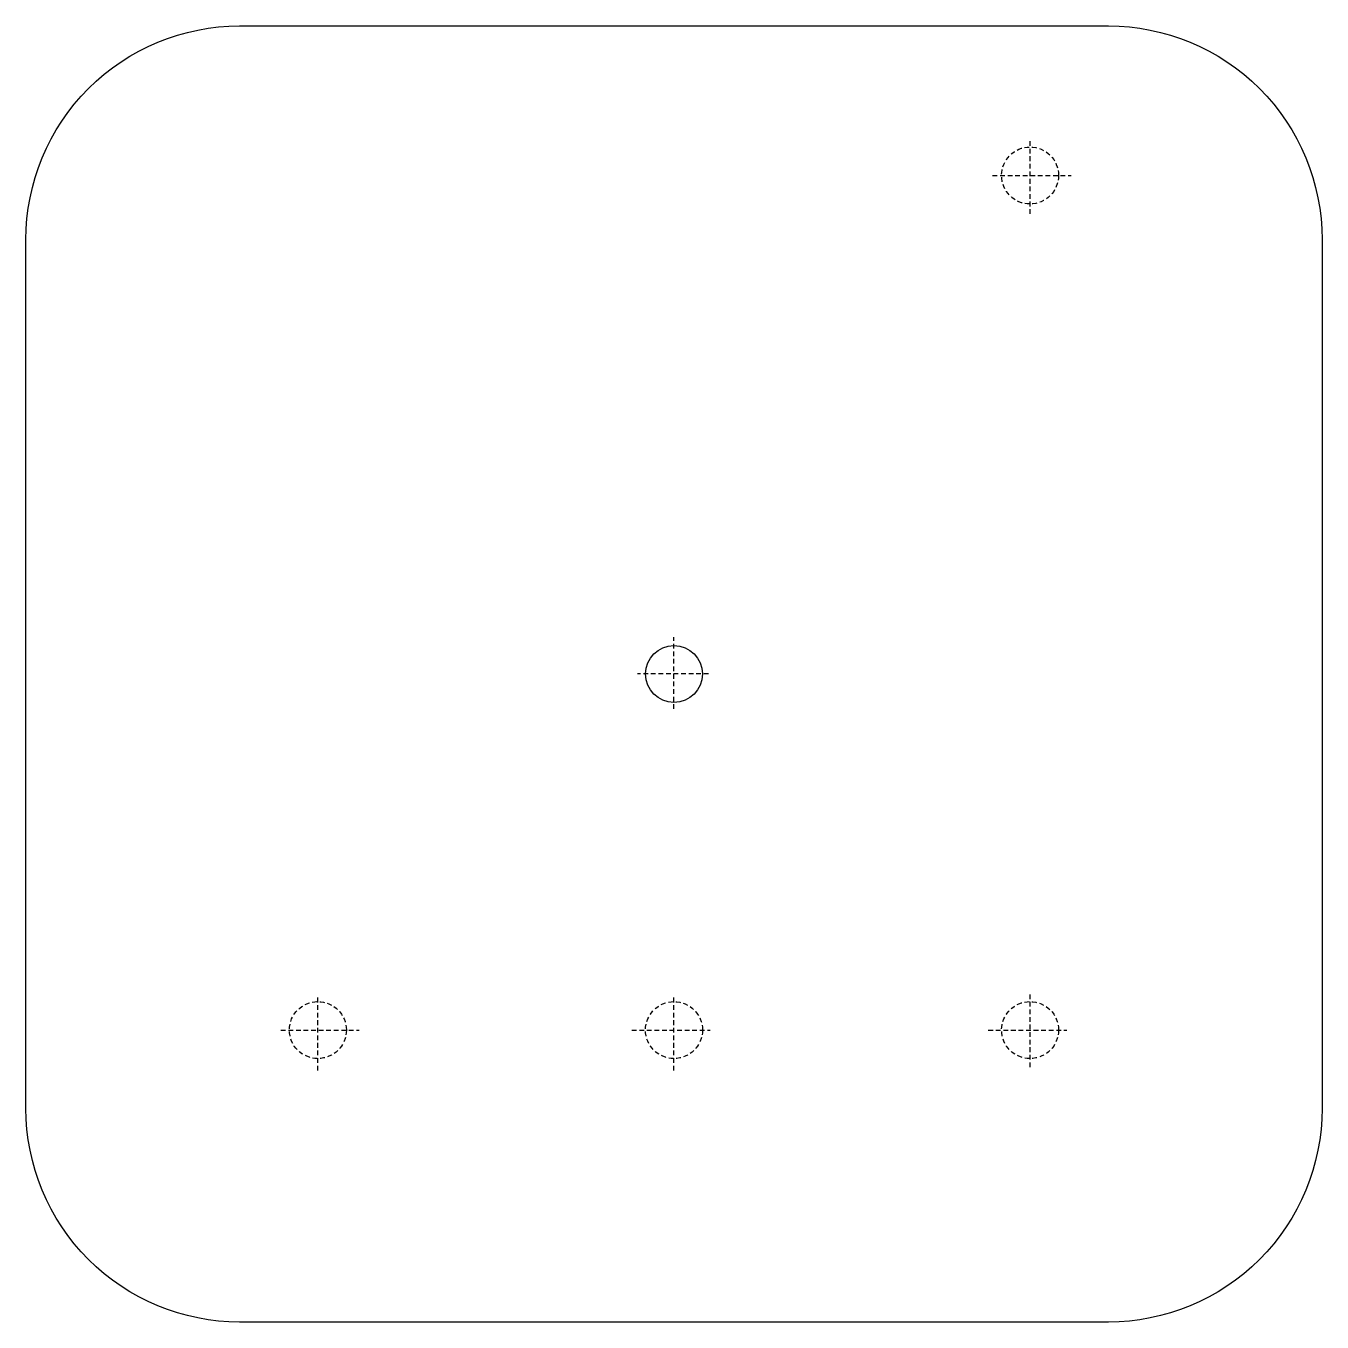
# Model space of a CAD drawing. Header units: millimetres. Extents: x -51.3 to -5.8, y -47.4 to -1.9.
import ezdxf

# ---------------------------------------------------------------- set-up
doc = ezdxf.new("R2010")
doc.units = ezdxf.units.MM
doc.linetypes.add('DASHED', pattern=[0.2067, 0.1654, -0.0413])

msp = doc.modelspace()

# ---------------------------------------------------------------- linework, layer by layer
at = {"color": 190, "linetype": 'DASHED', "lineweight": 25, "true_color": 0x8018ff}
for p, q in [((-16.065, -8.518), (-16.065, -5.882)), ((-17.382, -7.168), (-14.628, -7.168)), ((-28.565, -25.897), (-28.565, -23.38)), ((-27.352, -24.668), (-29.845, -24.668)), ((-16.065, -38.469), (-16.065, -35.833)), ((-41.065, -38.583), (-41.065, -35.947)), ((-28.565, -38.583), (-28.565, -35.947)), ((-42.364, -37.168), (-39.611, -37.168)), ((-30.047, -37.168), (-27.293, -37.168)), ((-17.532, -37.168), (-14.779, -37.168))]:
    msp.add_line(p, q, dxfattribs=at)
msp.add_lwpolyline([(-43.815, -1.918), (-13.315, -1.918, -0.414214), (-5.815, -9.418), (-5.815, -39.918, -0.414214), (-13.315, -47.418), (-43.815, -47.418, -0.414214), (-51.315, -39.918), (-51.315, -9.418, -0.414214)], format="xyb", close=True)
for centre in [(-16.065, -7.168), (-41.065, -37.168), (-28.565, -37.168), (-16.065, -37.168)]:
    msp.add_circle(centre, 1, dxfattribs=at)
msp.add_circle((-28.565, -24.668), 1)

doc.saveas('drawing.dxf')
